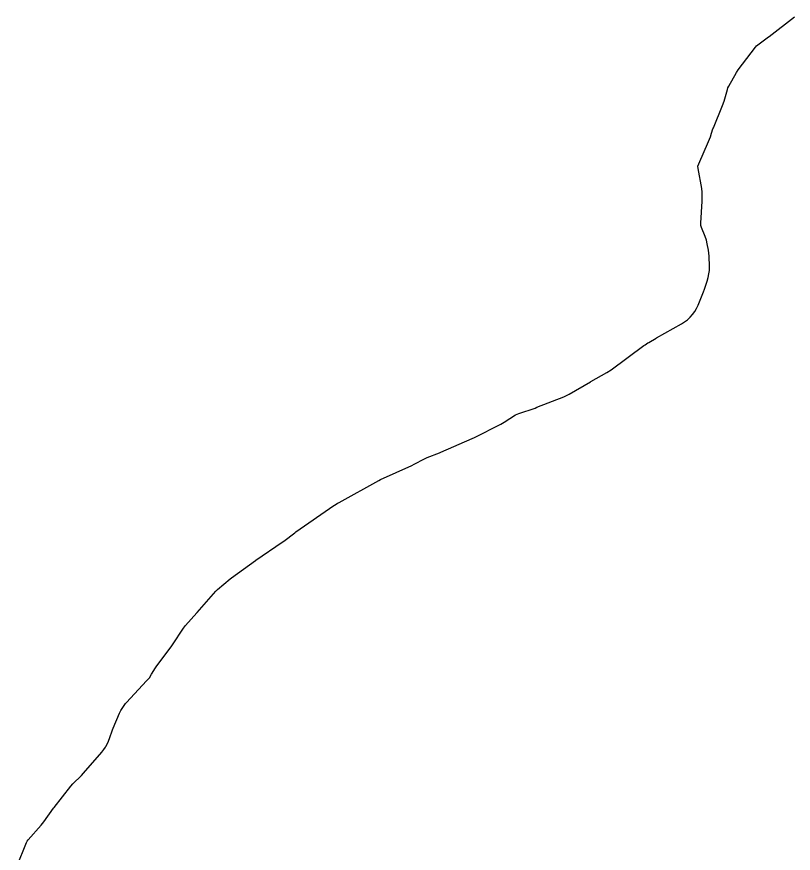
# Model space of a CAD drawing. Header units: millimetres. Extents: x 0 to 600, y 0 to 900.
# Drawn here: x 288.74 to 300, y 447.32 to 459.44 of the extents above; entities that cross this region are included whole.
import ezdxf

# ---------------------------------------------------------------- set-up
doc = ezdxf.new("R2010")
doc.units = ezdxf.units.MM
doc.layers.add('CORTE', color=1, linetype='Continuous')

msp = doc.modelspace()

# ---------------------------------------------------------------- linework, layer by layer
at = {"layer": 'CORTE'}
msp.add_lwpolyline([(288.742, 447.129), (288.882, 447.475), (288.892, 447.498), (288.908, 447.517), (289.096, 447.727), (289.136, 447.776), (289.278, 447.974), (289.286, 447.985), (289.529, 448.295), (289.558, 448.329), (289.68, 448.449), (289.712, 448.482), (289.976, 448.787), (290.004, 448.823), (290.03, 448.861), (290.033, 448.867), (290.064, 448.923), (290.088, 448.983), (290.131, 449.111), (290.14, 449.135), (290.232, 449.353), (290.24, 449.371), (290.25, 449.388), (290.31, 449.478), (290.321, 449.493), (290.333, 449.506), (290.625, 449.818), (290.665, 449.864), (290.698, 449.915), (290.754, 450.008), (290.775, 450.038), (290.982, 450.314), (291.002, 450.342), (291.161, 450.581), (291.191, 450.621), (291.355, 450.805), (291.359, 450.809), (291.631, 451.12), (291.642, 451.132), (291.654, 451.143), (291.837, 451.297), (291.858, 451.314), (292.205, 451.563), (292.211, 451.567), (292.59, 451.827), (292.615, 451.845), (292.774, 451.967), (292.788, 451.977), (293.341, 452.362), (293.347, 452.366), (293.386, 452.39), (293.401, 452.398), (293.417, 452.406), (293.99, 452.725), (294.016, 452.738), (294.469, 452.942), (294.506, 452.96), (294.652, 453.039), (294.692, 453.057), (294.869, 453.125), (294.892, 453.135), (295.347, 453.333), (295.377, 453.347), (295.762, 453.541), (295.811, 453.569), (295.975, 453.673), (295.998, 453.686), (296.021, 453.695), (296.256, 453.773), (296.284, 453.784), (296.673, 453.936), (296.713, 453.953), (296.751, 453.974), (297.062, 454.155), (297.067, 454.157), (297.298, 454.286), (297.36, 454.327), (297.834, 454.678), (297.852, 454.691), (297.892, 454.717), (297.905, 454.725), (298.01, 454.786), (298.017, 454.79), (298.378, 454.992), (298.425, 455.021), (298.466, 455.053), (298.505, 455.089), (298.54, 455.128), (298.571, 455.171), (298.598, 455.216), (298.621, 455.266), (298.699, 455.456), (298.714, 455.497), (298.751, 455.612), (298.768, 455.665), (298.778, 455.716), (298.784, 455.768), (298.785, 455.822), (298.779, 455.974), (298.776, 456.017), (298.77, 456.059), (298.753, 456.152), (298.74, 456.205), (298.722, 456.258), (298.67, 456.388), (298.66, 456.418), (298.66, 456.45), (298.678, 456.773), (298.679, 456.806), (298.68, 456.853), (298.678, 456.903), (298.672, 456.953), (298.622, 457.243), (298.618, 457.278), (298.631, 457.311), (298.773, 457.635), (298.798, 457.704), (298.814, 457.757), (298.836, 457.819), (298.842, 457.835), (298.975, 458.156), (298.998, 458.221), (299.045, 458.389), (299.053, 458.413), (299.064, 458.436), (299.176, 458.634), (299.201, 458.672), (299.452, 459.004), (299.467, 459.022), (299.485, 459.037), (299.641, 459.153), (299.649, 459.159), (300.019, 459.444)], dxfattribs=at)

doc.saveas('drawing.dxf')
